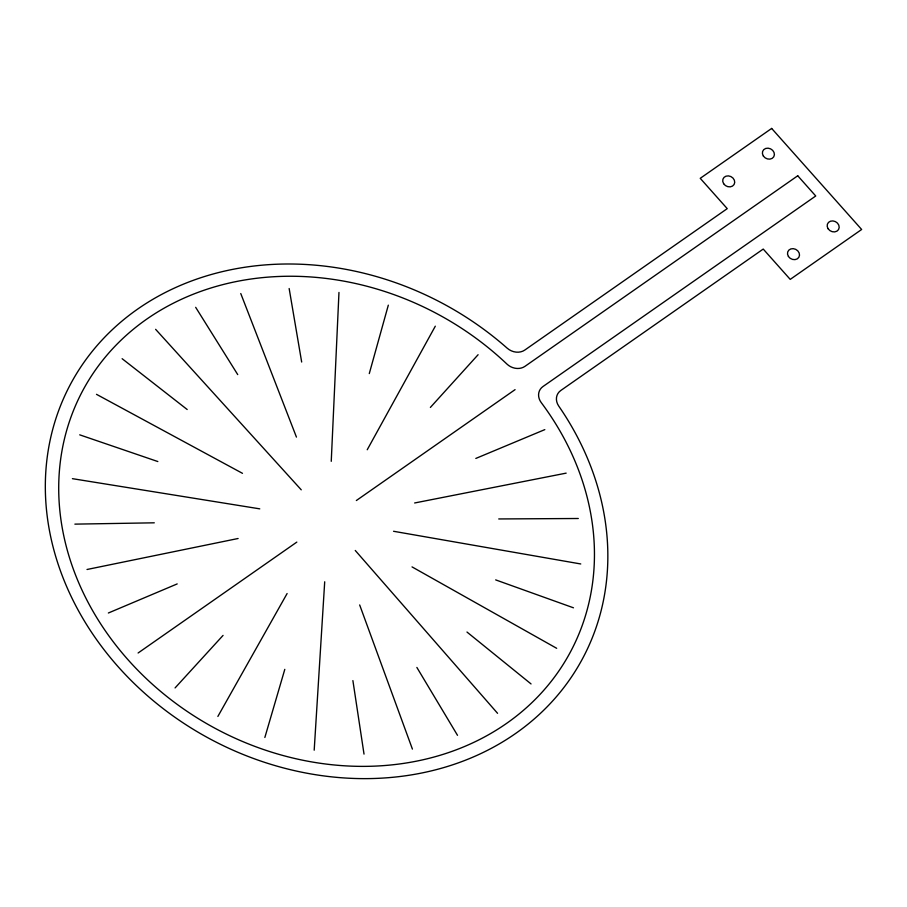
<?xml version="1.0" encoding="UTF-8"?>
<svg xmlns="http://www.w3.org/2000/svg" width="907" height="907" viewBox="0 0 907 907"><rect width="100%" height="100%" fill="white"/><g stroke="black" fill="none" stroke-linecap="round" stroke-linejoin="round"><path stroke-width="1.36" d="M331.248 461.323L338.969 292.439M314.196 750.191L324.706 581.784M369.285 373.582L388.321 305.16M264.855 737.47L284.798 669.366M367.233 449.747L435.303 326.191M217.873 716.439L287.111 593.529M430.383 407.424L478.102 354.716M175.074 687.925L223.054 635.41M138.102 652.995L296.827 542.103M356.349 500.528L515.074 389.636M108.364 613.007L177.194 583.915M475.812 458.443L544.812 429.623M87.015 569.494L238.11 538.497M414.635 502.977L566.161 473.137M74.873 524.133L154.292 522.817M498.737 518.951L578.292 518.498M72.413 478.669L259.765 508.85M393.547 531.275L580.763 563.961M79.714 434.838L157.841 461.55M495.675 579.89L573.462 607.803M96.493 394.33L242.475 473.329M412.039 566.898L556.671 648.301M122.128 358.696L187.182 409.51M466.98 632.043L531.048 683.935M155.619 329.32L301.249 489.825M355.261 550.47L497.558 713.31M195.674 307.326L237.725 374.591M416.869 667.439L457.502 735.316M240.763 293.539L296.442 437.095M359.671 604.946L412.413 749.091M289.152 288.517L301.668 362.029M352.891 680.59L364.024 754.114M771.664 128.431L700.238 178.328L727.233 208.644L524.802 350.057A13.832 11.757 28.3 0 1 507.206 348.197A290.478 246.874 28.3 0 0 55.134 421.007A290.478 246.874 28.3 0 0 373.48 778.501A290.478 246.874 28.3 0 0 558.735 406.075A13.832 11.757 28.3 0 1 560.798 390.486L763.229 249.062L790.224 279.379L861.65 229.482L771.664 128.431M797.741 175.777L524.972 366.337A13.832 11.757 28.3 0 1 506.956 364.092A276.646 235.117 28.3 0 0 69.045 422.673A276.646 235.117 28.3 0 0 374.886 766.12A276.646 235.117 28.3 0 0 541.23 402.583A13.832 11.757 28.3 0 1 542.964 386.541L815.733 195.991L797.741 175.777M723.639 183.702A6.224 5.295 28.3 0 0 734.058 184.552A6.224 5.295 28.3 0 0 728.423 175.89A6.224 5.295 28.3 0 0 723.639 183.702M788.421 256.466A6.224 5.295 28.3 0 0 798.852 257.316A6.224 5.295 28.3 0 0 793.217 248.654A6.224 5.295 28.3 0 0 788.421 256.466M828.102 228.745A6.224 5.295 28.3 0 0 838.533 229.584A6.224 5.295 28.3 0 0 832.898 220.923A6.224 5.295 28.3 0 0 828.102 228.745M763.32 155.981A6.224 5.295 28.3 0 0 773.739 156.832A6.224 5.295 28.3 0 0 768.104 148.17A6.224 5.295 28.3 0 0 763.32 155.981"/></g></svg>
